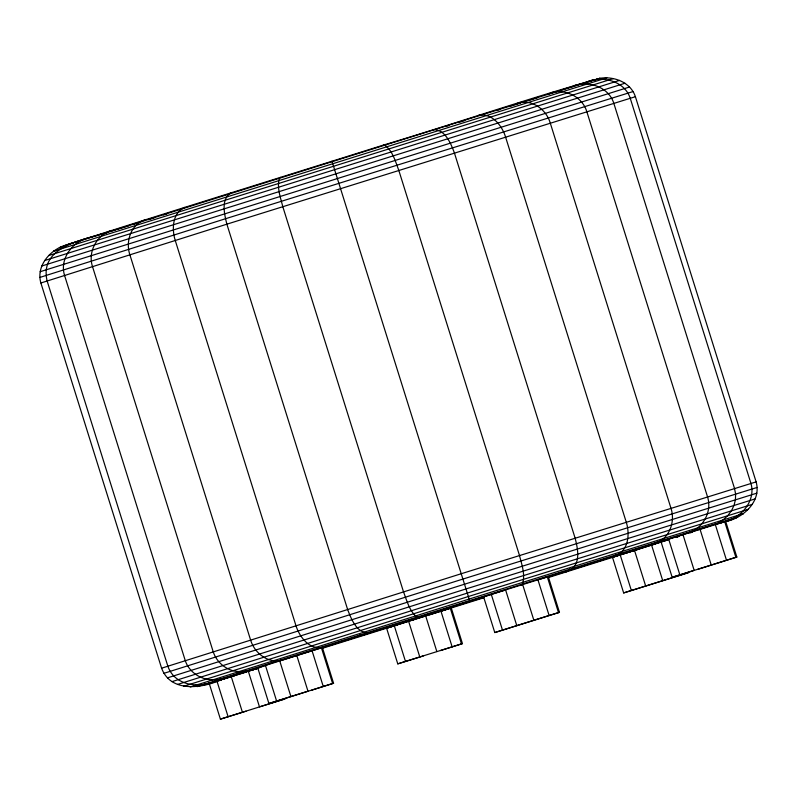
<?xml version="1.0" encoding="UTF-8"?>
<svg xmlns="http://www.w3.org/2000/svg" width="797" height="797" viewBox="0 0 797 797"><rect width="100%" height="100%" fill="white"/><g stroke="black" fill="none" stroke-linecap="round" stroke-linejoin="round"><path stroke-width="1.2" d="M221.686 679.612C202.408 688.279 170.807 693.051 161.602 668.195L40.876 282.985C35.905 265.989 50.081 249.67 65.762 245.117C171.455 211.235 277.495 178.418 383.367 145.094C455.764 123.455 527.315 98.708 600.051 78.265C614.059 76.054 630.716 82.33 635.398 96.686L756.124 481.886C761.653 501.353 743.402 517.98 725.708 521.587L737.604 517.183L731.935 519.056M569.706 569.138L566.189 571.937L548.466 577.506M616.898 554.582L612.016 557.531L566.189 571.937M280.434 177.352L279.388 178.249C276.708 187.624 280.534 197.507 282.786 206.622L403.501 591.822C406.859 600.629 409.389 610.94 416.931 617.157L418.315 617.316C523.041 584.032 628.335 552.271 732.881 518.558C745.554 512.381 755.257 497.687 750.933 483.4L630.218 98.19C624.619 81.304 603.289 75.576 587.827 81.623L593.366 79.79M521.248 585.058L522.414 584.101L717.958 523.141L723.297 519.754L727.86 515.539L731.497 510.658L734.057 505.288L735.442 499.659L735.601 493.971L734.525 488.441L613.8 103.231C608.739 87.232 589.282 80.497 574.199 85.598M658.651 541.432L652.285 544.849L612.016 557.531M690.68 532.167L692.563 530.902M594.383 80.148L600.051 78.265C435.232 128.975 270.831 180.999 106.32 232.704C83.456 240.027 38.933 246.213 47.113 280.913L167.838 666.123C174.852 686.825 201.581 688.927 218.458 679.662C319.707 647.592 421.065 615.862 522.414 584.101C525.562 574.757 521.746 564.645 519.495 555.479L398.769 170.269C395.402 161.492 392.791 151.012 384.861 145.193L383.367 145.094M230.811 192.934C220.63 199.38 224.465 214.443 226.866 224.176L347.592 609.386C351.178 618.791 356.628 633.316 368.692 632.898L418.315 617.316M570.592 569.626C581.073 563.26 577.636 547.977 575.105 538.085L454.38 152.875C450.833 143.35 444.935 128.815 432.721 129.662M615.981 555.449C628.793 550.378 629.919 533.552 626.243 522.115L505.527 136.905C502.03 125.438 491.49 112.267 478.11 115.485M184.984 207.34C172.321 212.42 171.664 229.167 175.23 240.405L295.946 625.615C299.453 636.913 309.545 650.282 322.865 647.303L368.692 632.898M655.662 543.076C669.719 538.563 675.418 521.397 670.954 508.177L550.239 122.967C546.363 109.568 531.878 98.748 517.791 103.112M144.715 220.022C130.748 224.505 125.438 241.66 129.851 254.701L250.567 639.911C254.402 653.141 268.539 664.22 282.586 659.986L322.865 647.303M111.55 230.492C96.786 234.836 87.65 251.822 92.472 266.497L213.188 651.707C216.087 660.733 223.539 667.936 232.614 670.636C249.939 675.109 266.098 663.094 282.586 659.986M105.712 233.232L108.89 231.887L65.762 245.117M688.11 532.984C702.924 528.6 712.369 511.624 707.517 496.8L586.801 111.59C582.328 96.666 564.874 88.138 550.229 93.02M86.753 238.343C71.491 242.756 59.566 259.423 64.537 275.354L185.253 660.564C188.271 669.938 196.64 676.783 206.074 679.044C221.108 682.561 235.274 673.953 249.421 670.456M65.155 245.894L71.292 243.284M65.065 245.815L59.396 247.688L64.119 246.313M48.617 255.558L613.401 78.574M44.612 260.549L619.538 80.397M604.495 78.634L606.816 77.857L53.608 251.214L56.507 250.368M41.753 266.009L624.997 83.237M40.149 271.707L629.57 87.003M39.85 277.436L225.441 218.757L633.087 91.545M40.876 282.985L226.866 224.176L635.398 96.686M161.602 668.195L461.553 573.631L756.124 481.886M163.913 673.326L463.216 578.971L757.15 487.435M167.43 677.868L464.81 584.111L756.851 493.164M172.003 681.634L466.265 588.863L755.247 498.862M177.462 684.474L467.53 593.028L752.388 504.322M190.184 687.014L469.294 599.015L743.392 513.657L739.905 514.812M202.617 684.723L196.949 686.606L239.977 673.405M203.633 685.081L224.634 678.307M746.41 509.97L748.383 509.313L468.546 596.465L183.599 686.297L185.571 685.719M547.579 94.415L586.722 81.971M725.14 521.228L730.799 519.425M311.577 690.192L333.574 683.248L322.396 647.582L241.142 673.037L258.358 668.245M257.391 668.434L209.222 683.467L220.4 719.143L246.004 711.193M483.61 596.893L505.607 589.949L516.785 625.625L494.788 632.559L483.61 596.893L484.576 596.624M423.376 655.911L397.773 663.861L386.595 628.185L425.668 615.892L436.846 651.567M440.442 650.561L462.449 643.617L451.271 607.942L429.264 614.885M736.836 557.043L672.16 577.277L660.982 541.611L725.659 521.368L736.836 557.043L697.764 569.337M623.653 592.928L688.329 572.684L623.653 592.928L612.475 557.252L655.144 543.952M721.255 522.762L725.659 521.368M690.172 532.884L692.533 532.137M258.696 667.547L257.73 667.816L268.908 703.492L307.981 691.198L296.803 655.523M220.4 719.143L285.077 698.899L259.473 706.849L248.295 671.174L258.866 667.876M559.454 612.325L549.123 615.503L537.945 579.827L548.276 576.649L559.454 612.325L494.788 632.559M397.773 663.861L462.449 643.617M672.16 577.277L694.167 570.343L682.989 534.667M445.931 126.434L449.458 125.328M458.863 122.369L464.731 120.526M496.641 110.484L500.197 109.368M509.672 106.38L513.228 105.264M514.414 104.885L520.331 103.022M529.806 100.023L538.105 97.413M669.59 538.832L548.356 576.968M675.448 536.979L678.964 535.873M652.285 544.849L668.872 539.619M675.976 537.367L679.532 536.251M676.015 536.959L679.532 535.863M322.028 647.841L483.59 597.292M638.078 549.312L612.475 557.252M666.81 540.197L651.548 544.959L662.725 580.634M220.729 679.921L234.826 675.517M322.387 648.3L483.779 597.8M516.785 625.625L549.123 615.503M333.574 683.248L268.908 703.492M148.342 219.613L154.18 217.79M163.515 214.881L167.011 213.785M110.056 231.529L115.844 229.725M118.165 228.998L128.596 225.76M133.229 224.316L139.017 222.512M663.114 540.974L668.972 539.161M451.271 607.942L440.93 611.12L452.118 646.795M396.926 625.007L386.595 628.185M223.947 678.914L246.771 671.851M715.437 524.536L731.238 519.754M676.185 537.288L677.151 537.019M660.982 541.611L661.948 541.342M209.173 683.248L199.439 685.35M216.585 680.648L221.765 679.502M572.366 86.564L574.428 86.106M364.279 635.209L359.596 634.98M237.705 673.096L239.997 673.057M412.139 619.677L413.633 619.777M331.95 161.203L469.822 601.167M724.692 521.636L735.87 557.312M715.317 524.546L726.495 560.221M700.055 529.318L711.233 564.983M668.683 539.171L679.861 574.836M634.482 550.319L645.66 585.984M620.176 554.812L631.354 590.487M547.32 576.918L558.498 612.594M522.683 584.599L533.86 620.265M491.311 594.452L502.489 630.118M450.305 608.211L461.483 643.886M408.602 621.242L419.78 656.917M394.296 625.745L405.474 661.41M321.44 647.851L332.618 683.517M312.065 650.76L323.243 686.426M279.727 660.882L290.905 696.548M265.431 665.375L276.609 701.051M231.22 676.523L242.408 712.199M216.923 681.027L228.101 716.692"/></g></svg>
